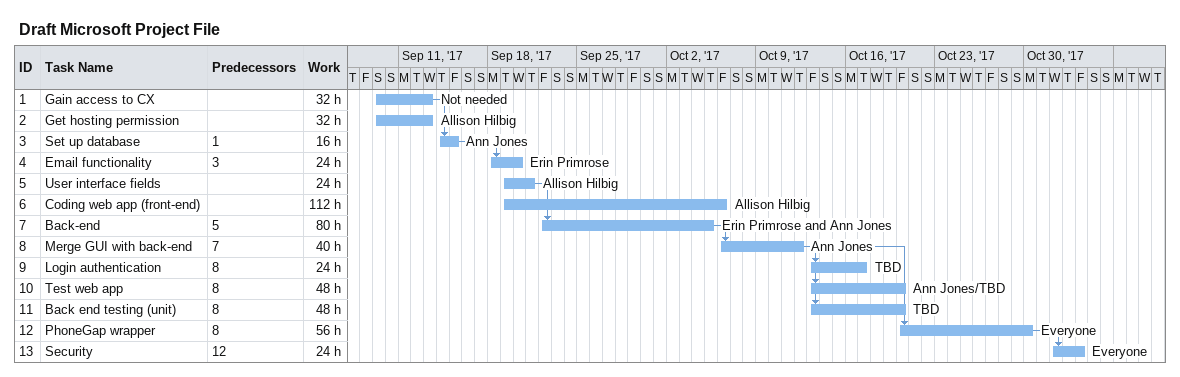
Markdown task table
Draft Microsoft Project File

| ID | Task | Start | Finish | Predecessors | Resources | Work (h) |
|---|---|---|---|---|---|---|
| 1 | Gain access to CX | 2017-09-09 | 2017-09-13 |  | Not needed | 32 |
| 2 | Get hosting permission | 2017-09-09 | 2017-09-13 |  | Allison Hilbig | 32 |
| 3 | Set up database | 2017-09-14 | 2017-09-15 | 1 | Ann Jones | 16 |
| 4 | Email functionality | 2017-09-18 | 2017-09-20 | 3 | Erin Primrose | 24 |
| 5 | User interface fields | 2017-09-19 | 2017-09-21 |  | Allison Hilbig | 24 |
| 6 | Coding web app (front-end) | 2017-09-19 | 2017-10-06 |  | Allison Hilbig | 112 |
| 7 | Back-end | 2017-09-22 | 2017-10-05 | 5 | Erin Primrose and Ann Jones | 80 |
| 8 | Merge GUI with back-end | 2017-10-06 | 2017-10-12 | 7 | Ann Jones | 40 |
| 9 | Login authentication | 2017-10-13 | 2017-10-17 | 8 | TBD | 24 |
| 10 | Test web app | 2017-10-13 | 2017-10-20 | 8 | Ann Jones/TBD | 48 |
| 11 | Back end testing (unit) | 2017-10-13 | 2017-10-20 | 8 | TBD | 48 |
| 12 | PhoneGap wrapper | 2017-10-20 | 2017-10-30 | 8 | Everyone | 56 |
| 13 | Security | 2017-11-01 | 2017-11-03 | 12 | Everyone | 24 |
